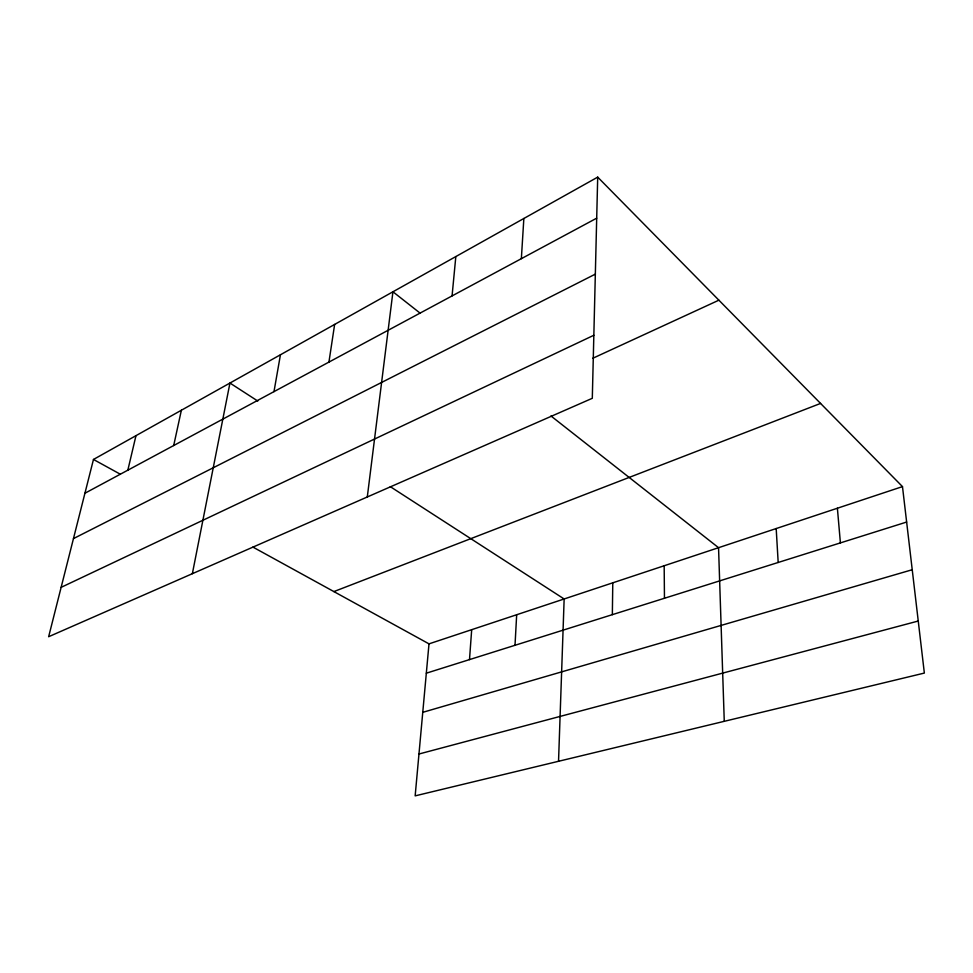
<?xml version="1.0" encoding="UTF-8"?>
<svg xmlns="http://www.w3.org/2000/svg" width="973" height="973" viewBox="0 0 973 973"><rect width="100%" height="100%" fill="white"/><g stroke="black" fill="none" stroke-linecap="round" stroke-linejoin="round"><path stroke-width="1.46" d="M612.345 614.656L612.783 582.827M597.702 177.135L592.302 398.298L48.65 636.719L93.469 459.463L597.702 177.135L902.482 486.609L924.35 673.073L415.155 795.865L428.996 643.858L252.931 547.094M558.538 761.287L564.145 598.979L390.307 486.67M515.009 645.294L516.675 614.741M521.358 258.672L523.851 218.475M469.497 659.609L471.686 629.677M452.068 295.914L455.826 256.58M367.295 496.972L392.934 291.778L420.287 313.282M328.935 362.09L334.639 324.423M273.985 391.632L280.443 354.768M192.362 573.693L229.944 383.046L257.784 401.034M173.705 445.525L181.367 410.241M127.84 470.166L135.977 435.661M84.931 493.238L596.692 218.183M73.462 538.604L595.33 274.131M61.129 587.351L593.834 335.271M592.666 358.332L718.889 300.183M333.885 591.584L820.567 403.43M428.996 643.858L902.482 486.609M426.32 673.194L906.641 522.051M422.756 712.333L912.236 569.728M418.962 754.014L918.244 621.029M93.469 459.463L119.971 474.021M550.973 415.982L718.548 547.69L724.265 721.321M837.388 508.222L840.404 542.898M776.186 528.546L778.181 562.467M664.17 565.751L664.462 598.261"/></g></svg>
